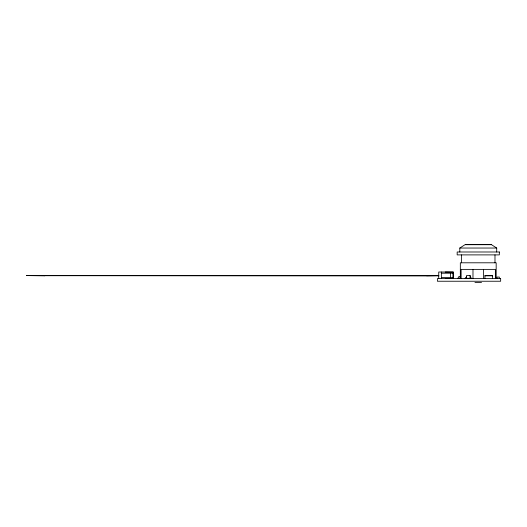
<?xml version="1.0" encoding="UTF-8"?>
<svg xmlns="http://www.w3.org/2000/svg" width="527" height="527" viewBox="0 0 527 527"><rect width="100%" height="100%" fill="white"/><g stroke="black" fill="none" stroke-linecap="round" stroke-linejoin="round"><path stroke-width="0.79" d="M465.46 278.605L466.573 277.103M484.84 278.605L485.031 275.522L492.356 275.522L492.547 278.605M459.807 251.992L459.807 248.039L465.394 244.442L491.111 244.442L496.697 248.039L496.697 251.992M465.394 244.706L491.111 244.706M459.807 248.039L496.697 248.039M453.22 272.149L445.315 272.018M441.362 273.203L453.088 273.203M438.727 275.575L426.87 275.838M44.795 275.707L426.87 275.707M484.84 275.832L492.547 275.832M438.899 275.838L26.35 275.575L44.795 275.838M460.361 276.497L458.813 276.497L458.813 278.184M466.573 276.794L465.091 278.605M470.143 276.754L471.619 278.605M441.362 277.419L453.088 277.419M460.361 278.184L457.548 278.184L457.548 278.605M453.22 278.473L445.315 278.605M474.959 282.558L481.546 282.558M470.143 277.064L471.25 278.605M499.332 278.605L499.332 277.064L497.02 277.064L497.02 278.605M496.171 278.605L496.171 262.795L460.334 262.795L460.334 278.605M495.4 278.605L495.38 269.383L461.105 269.383L461.125 278.605M494.985 254.89L494.985 262.795M483.522 269.383L483.522 278.605M472.982 269.383L472.982 278.605M461.52 254.89L461.52 262.795M453.22 278.605L453.22 272.018L438.727 272.018L438.727 278.605M453.088 272.149L453.088 278.605M450.585 273.203L450.585 277.419M441.362 272.018L441.362 278.605M499.332 251.992L457.172 251.992L457.172 254.89L499.332 254.89L499.332 251.992M470.143 275.522L466.573 275.522L466.573 278.296L470.143 278.296L470.143 275.522M500.65 278.605L437.41 278.605L437.41 281.24L500.65 281.24L500.65 278.605"/></g></svg>
